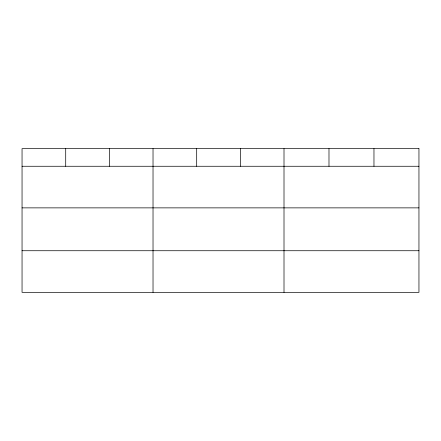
<?xml version="1.0" encoding="UTF-8"?>
<svg xmlns="http://www.w3.org/2000/svg" width="441" height="441" viewBox="0 0 441 441"><rect width="100%" height="100%" fill="white"/><g stroke="black" fill="none" stroke-linecap="round" stroke-linejoin="round"><path stroke-width="0.66" d="M22.05 166.263L418.95 166.263M22.05 207.871L418.95 207.871M22.05 250.731L418.95 250.731M373.968 148.661L373.968 166.263M328.986 148.661L328.986 166.263M284.004 148.661L284.004 292.339M240.345 148.661L240.345 166.263M196.686 148.661L196.686 166.263M153.027 148.661L153.027 292.339M109.368 148.661L109.368 166.263M65.709 148.661L65.709 166.263M418.95 148.661L22.05 148.661L22.05 292.339L418.95 292.339L418.95 148.661"/></g></svg>
